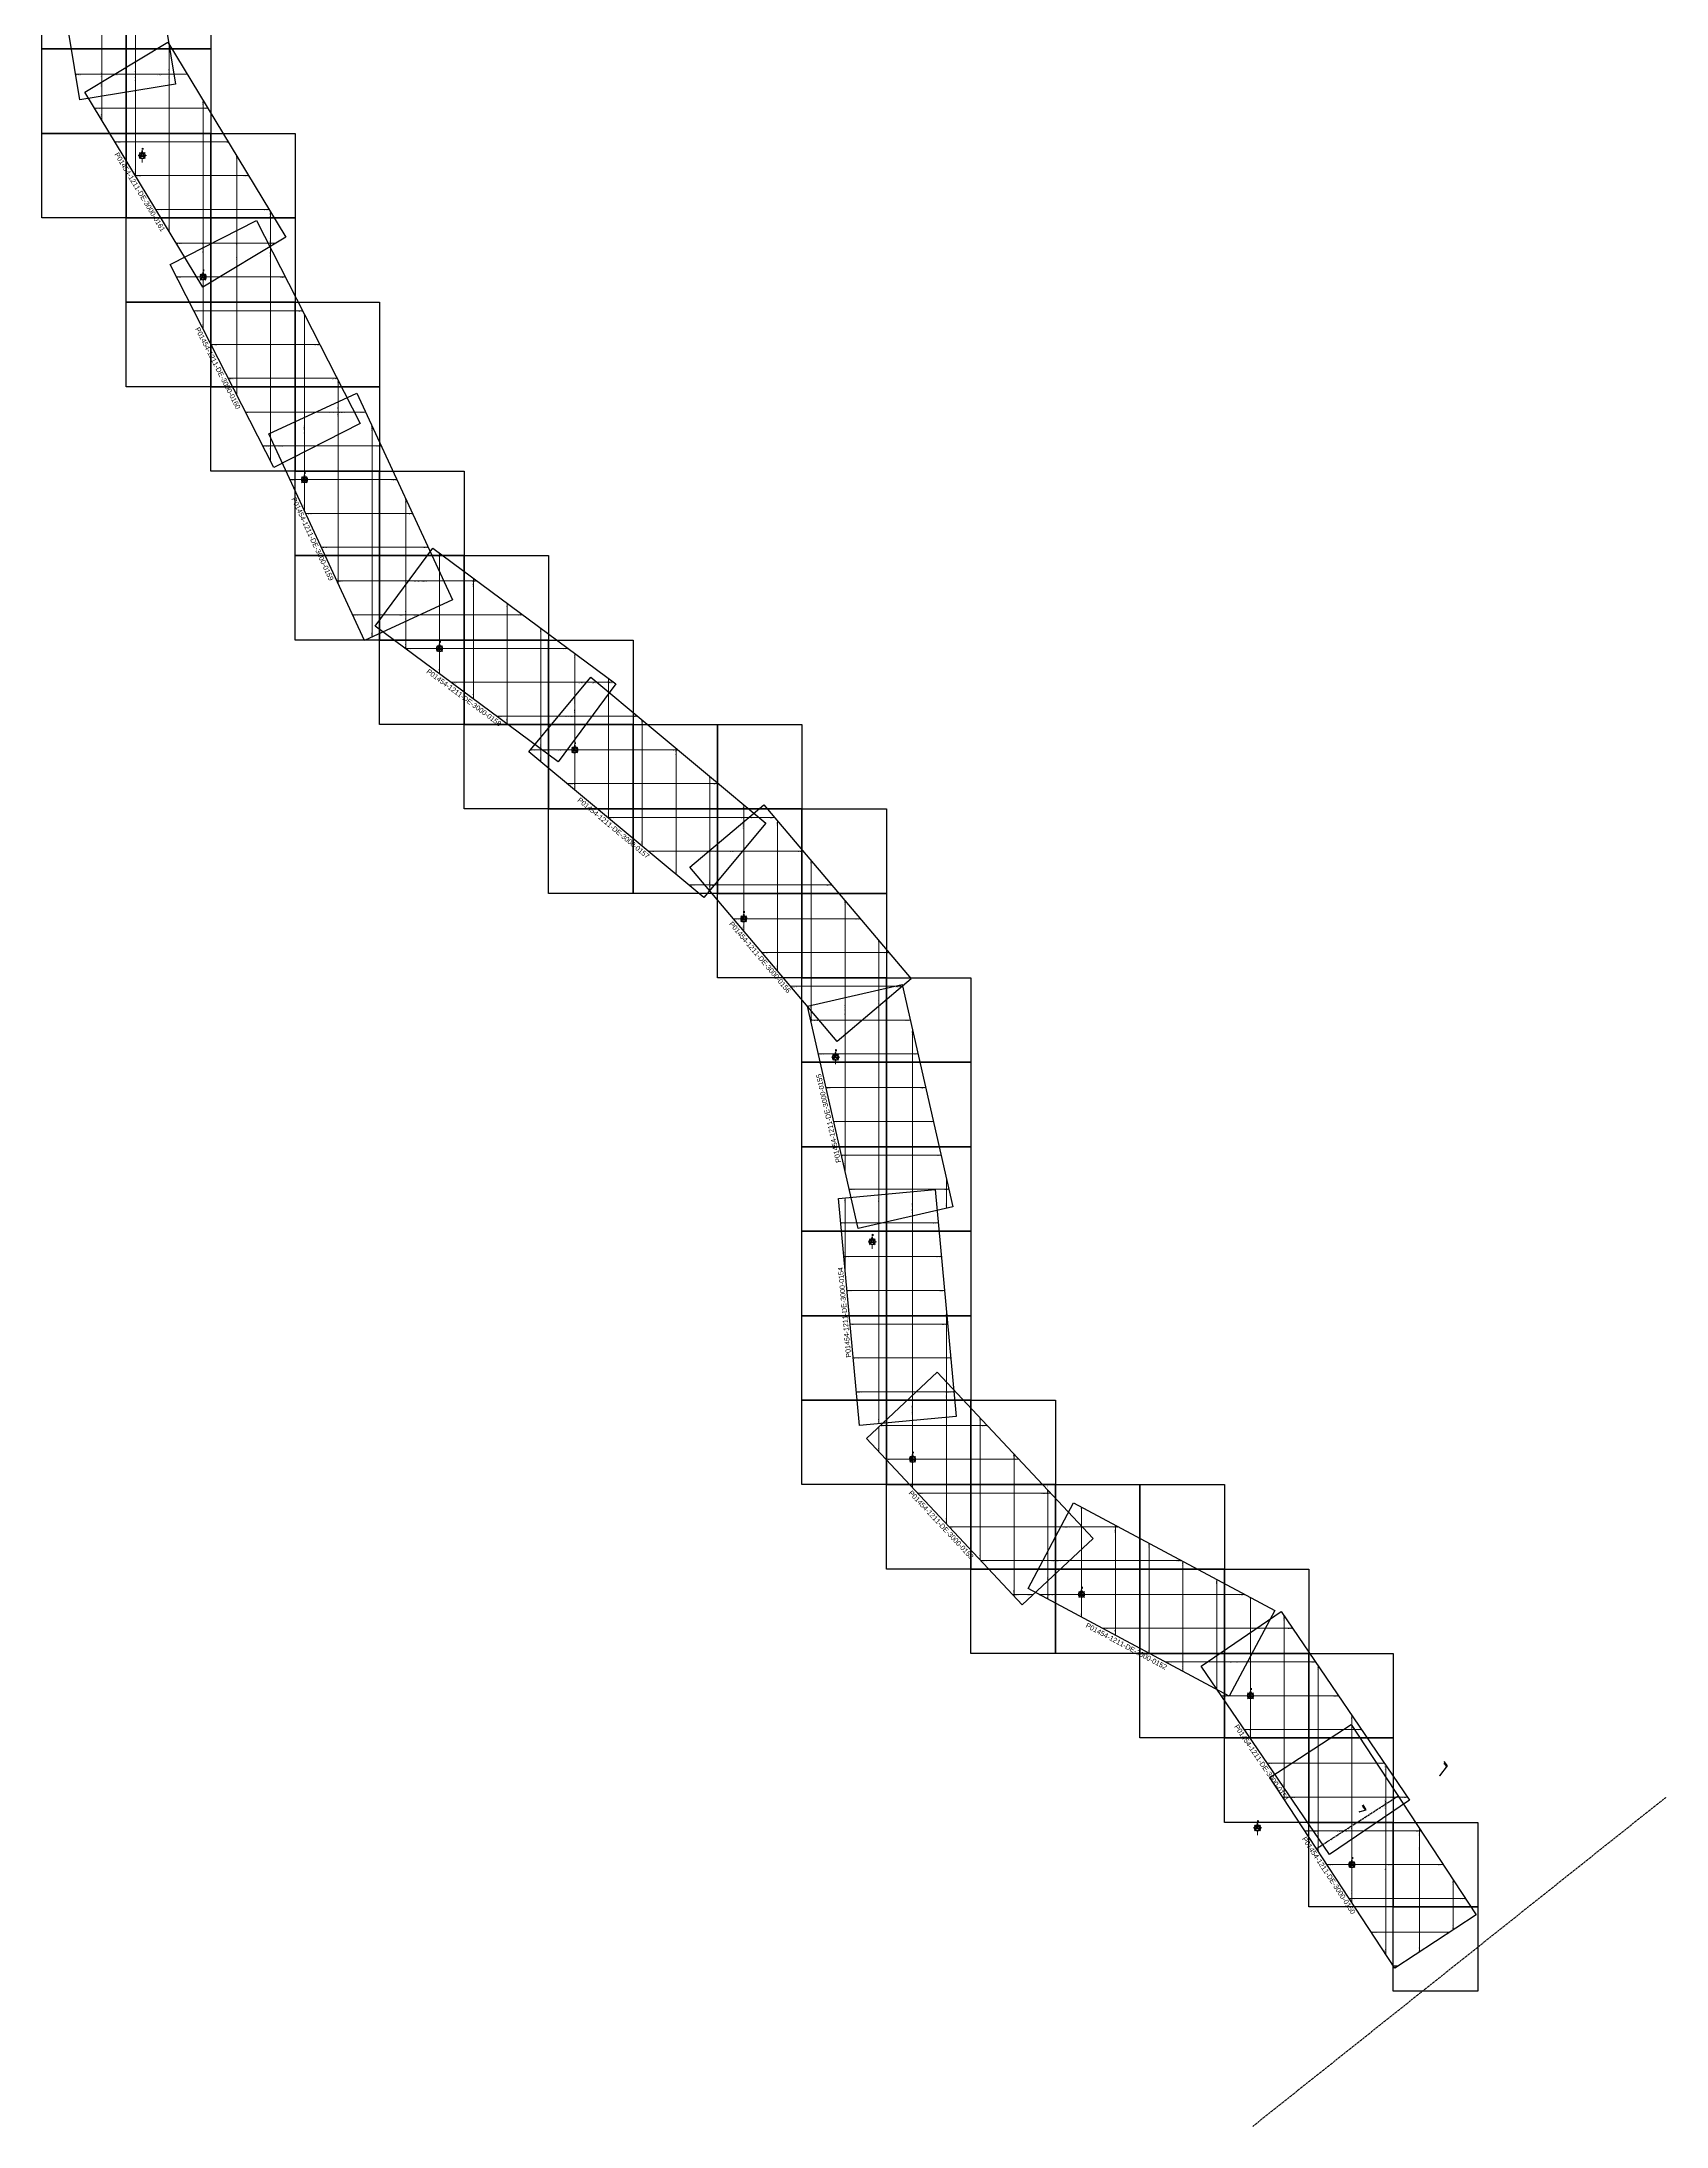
# Model space of a CAD drawing. Extents: x 296299 to 341239, y 7366855 to 7451724.
# Drawn here: x 300045 to 309661, y 7432450 to 7444793 of the extents above; entities that cross this region are included whole.
import ezdxf
from ezdxf.enums import TextEntityAlignment as Align

# ---------------------------------------------------------------- set-up
doc = ezdxf.new("R2010")
doc.units = 0
doc.header["$LTSCALE"] = 10
doc.linetypes.add('CENTER', pattern=[2, 1.25, -0.25, 0.25, -0.25])
doc.linetypes.add('DASHED', pattern=[0.75, 0.5, -0.25])
for name, color, linetype, lineweight in [('__APAGAR', 20, 'DASHED', 30), ('A-NORTE', 2, 'Continuous', 9), ('F-VT-MALHA', 8, 'Continuous', 0)]:
    doc.layers.add(name, color=color, linetype=linetype, lineweight=lineweight)
for name, color, linetype in [('A-ARTICULAÇÃO', 255, 'Continuous'), ('A-IMAGENS', 255, 'Continuous'), ('F-SC-MALHA-TXT', 8, 'Continuous'), ('U-HZ-TEXTO-OAE', 2, 'Continuous')]:
    doc.layers.add(name, color=color, linetype=linetype)
doc.layers.add('A-VIEWPORTS', color=2, linetype='Continuous', plot=False)
doc.styles.add('Arial', font='arial.ttf')
doc.styles.add('DIM', font='arial.ttf', dxfattribs={"width": 0.8})
doc.styles.add('R200', font='simplex.shx', dxfattribs={"height": 5})
doc.styles.add('ROMANS', font='romans.shx', dxfattribs={"height": 4})
doc.dimstyles.new('U-1_2000', dxfattribs={"dimscale": 2, "dimtxt": 1.5, "dimasz": 0.75, "dimexe": 0.75, "dimexo": 0.75, "dimgap": 0.25, "dimtad": 1, "dimzin": 4, "dimtxsty": 'DIM', "dimblk": 'ARCHTICK', "dimcen": 0.7, "dimdle": 0.75, "dimclrd": 256, "dimclre": 256, "dimclrt": 256, "dimaunit": 1, "dimadec": 3, "dimazin": 2, "dimtfac": 1, "dimtofl": 0, "dimtmove": 0, "dimatfit": 3, "dimldrblk": 'CLOSEDBLANK', "dimfxl": 0, "dimtolj": 1, "dimtzin": 0, "dimlwd": -1, "dimlwe": -1, "dimarcsym": 0})
picture_1 = doc.add_image_def('image1.jpg', size_in_pixel=(5000, 5000))
picture_2 = doc.add_image_def('image2.jpg', size_in_pixel=(5000, 5000))
picture_3 = doc.add_image_def('image3.jpg', size_in_pixel=(5000, 5000))
picture_4 = doc.add_image_def('image4.jpg', size_in_pixel=(5000, 5000))
picture_5 = doc.add_image_def('image5.jpg', size_in_pixel=(5000, 5000))
picture_6 = doc.add_image_def('image6.jpg', size_in_pixel=(5000, 5000))
picture_7 = doc.add_image_def('image7.jpg', size_in_pixel=(5000, 5000))
picture_8 = doc.add_image_def('image27.jpg', size_in_pixel=(5000, 5000))
picture_9 = doc.add_image_def('image28.jpg', size_in_pixel=(5000, 5000))
picture_10 = doc.add_image_def('image29.jpg', size_in_pixel=(5000, 5000))
picture_11 = doc.add_image_def('image30.jpg', size_in_pixel=(5000, 5000))
picture_12 = doc.add_image_def('image31.jpg', size_in_pixel=(5000, 5000))
picture_13 = doc.add_image_def('image32.jpg', size_in_pixel=(5000, 5000))
picture_14 = doc.add_image_def('image33.jpg', size_in_pixel=(5000, 5000))
picture_15 = doc.add_image_def('image34.jpg', size_in_pixel=(5000, 5000))
picture_16 = doc.add_image_def('image35.jpg', size_in_pixel=(5000, 5000))
picture_17 = doc.add_image_def('image36.jpg', size_in_pixel=(5000, 5000))
picture_18 = doc.add_image_def('image37.jpg', size_in_pixel=(5000, 5000))
picture_19 = doc.add_image_def('image38.jpg', size_in_pixel=(5000, 5000))
picture_20 = doc.add_image_def('image39.jpg', size_in_pixel=(5000, 5000))
picture_21 = doc.add_image_def('image40.jpg', size_in_pixel=(5000, 5000))
picture_22 = doc.add_image_def('image41.jpg', size_in_pixel=(5000, 5000))
picture_23 = doc.add_image_def('image42.jpg', size_in_pixel=(5000, 5000))
picture_24 = doc.add_image_def('image43.jpg', size_in_pixel=(5000, 5000))
picture_25 = doc.add_image_def('image44.jpg', size_in_pixel=(5000, 5000))
picture_26 = doc.add_image_def('image45.jpg', size_in_pixel=(5000, 5000))
picture_27 = doc.add_image_def('image46.jpg', size_in_pixel=(5000, 5000))
picture_28 = doc.add_image_def('image47.jpg', size_in_pixel=(5000, 5000))
picture_29 = doc.add_image_def('image48.jpg', size_in_pixel=(5000, 5000))
picture_30 = doc.add_image_def('image49.jpg', size_in_pixel=(5000, 5000))
picture_31 = doc.add_image_def('image50.jpg', size_in_pixel=(5000, 5000))
picture_32 = doc.add_image_def('image51.jpg', size_in_pixel=(5000, 5000))
picture_33 = doc.add_image_def('image52.jpg', size_in_pixel=(5000, 5000))
picture_34 = doc.add_image_def('image53.jpg', size_in_pixel=(5000, 5000))
picture_35 = doc.add_image_def('image54.jpg', size_in_pixel=(5000, 5000))
picture_36 = doc.add_image_def('image55.jpg', size_in_pixel=(5000, 5000))
picture_37 = doc.add_image_def('image56.jpg', size_in_pixel=(5000, 5000))
picture_38 = doc.add_image_def('image57.jpg', size_in_pixel=(5000, 5000))
picture_39 = doc.add_image_def('image58.jpg', size_in_pixel=(5000, 5000))
picture_40 = doc.add_image_def('image59.jpg', size_in_pixel=(5000, 5000))
picture_41 = doc.add_image_def('image60.jpg', size_in_pixel=(5000, 5000))
picture_42 = doc.add_image_def('image61.jpg', size_in_pixel=(5000, 5000))
picture_43 = doc.add_image_def('image62.jpg', size_in_pixel=(5000, 5000))
picture_44 = doc.add_image_def('image63.jpg', size_in_pixel=(5000, 5000))
picture_45 = doc.add_image_def('image64.jpg', size_in_pixel=(5000, 5000))
picture_46 = doc.add_image_def('image65.jpg', size_in_pixel=(5000, 5000))
picture_47 = doc.add_image_def('image66.jpg', size_in_pixel=(5000, 5000))
picture_48 = doc.add_image_def('image69.jpg', size_in_pixel=(5000, 5000))
picture_49 = doc.add_image_def('image76.jpg', size_in_pixel=(5000, 5000))
picture_50 = doc.add_image_def('image77.jpg', size_in_pixel=(5000, 5000))
picture_51 = doc.add_image_def('image78.jpg', size_in_pixel=(5000, 5000))
picture_52 = doc.add_image_def('image79.jpg', size_in_pixel=(5000, 5000))
picture_53 = doc.add_image_def('image80.jpg', size_in_pixel=(5000, 5000))
picture_54 = doc.add_image_def('image81.jpg', size_in_pixel=(5000, 5000))
picture_55 = doc.add_image_def('image82.jpg', size_in_pixel=(5000, 5000))
picture_56 = doc.add_image_def('image83.jpg', size_in_pixel=(5000, 5000))
picture_57 = doc.add_image_def('image84.jpg', size_in_pixel=(5000, 5000))
picture_58 = doc.add_image_def('image85.jpg', size_in_pixel=(5000, 5000))
picture_59 = doc.add_image_def('image86.jpg', size_in_pixel=(5000, 5000))
picture_60 = doc.add_image_def('image87.jpg', size_in_pixel=(5000, 5000))
picture_61 = doc.add_image_def('image88.jpg', size_in_pixel=(5000, 5000))

# ---------------------------------------------------------------- blocks, each defined once
blk = doc.blocks.new('*X73')
at = {"color": 0}
for p, q in [((142.8, -426.3), (147.6, -421.4)), ((143, -425.6), (147.6, -420.9)), ((143.2, -424.8), (147.6, -420.4)), ((143.4, -424.1), (147.6, -419.8)), ((143.6, -423.4), (147.6, -419.3)), ((143.8, -422.6), (147.6, -418.8)), ((144, -421.9), (147.6, -418.2)), ((144.2, -421.2), (147.6, -417.7)), ((144.4, -420.4), (147.6, -417.2)), ((144.6, -419.7), (147.6, -416.7)), ((144.8, -419), (147.6, -416.1)), ((145, -418.3), (147.6, -415.6)), ((145.2, -417.5), (147.6, -415.1)), ((145.4, -416.8), (147.6, -414.5)), ((145.6, -416.1), (147.6, -414)), ((145.8, -415.3), (147.6, -413.5)), ((146, -414.6), (147.6, -412.9)), ((146.2, -413.9), (147.6, -412.4)), ((146.4, -413.1), (147.6, -411.9)), ((146.6, -412.4), (147.6, -411.3)), ((146.8, -411.7), (147.6, -410.8)), ((147, -411), (147.6, -410.3)), ((147.2, -410.2), (147.6, -409.8)), ((147.4, -409.5), (147.6, -409.2)), ((147.6, -408.8), (147.6, -408.7))]:
    blk.add_line(p, q, dxfattribs=at)
blk = doc.blocks.new('NORTE')
at = {"layer": 'A-NORTE'}
for p, q in [((-9, 42), (-25, 42)), ((-7, 48), (-17, 59)), ((-7, 35), (-17, 24)), ((0, 73), (0, 35)), ((0, 29), (0, 0)), ((7, 48), (17, 59)), ((7, 35), (17, 24)), ((9, 42), (25, 42))]:
    blk.add_line(p, q, dxfattribs=at)
for points in [[(-19, 42, 1), (19, 42, 0.359415), (4, 60, 1)], [(-4, 60, 0.359415), (-19, 42, 1)]]:
    blk.add_lwpolyline(points, format="xyb", dxfattribs=at)
blk.add_lwpolyline([(-12, 30), (0, 73), (12, 30), (0, 42), (-12, 30)], dxfattribs=at)
for start, end in [(105.027, 180), (180, 0), (0, 74.973)]:
    blk.add_arc((0, 42), 16.3, start, end, dxfattribs=at)
at = {"layer": 'A-NORTE', "xscale": 2.329019315242768, "yscale": 2.329019315242768, "zscale": 2.329019315242768}
blk.add_blockref('*X73', (-344, 1024), dxfattribs=at)
at = {"layer": 'A-NORTE', "style": 'R200'}
blk.add_attdef('N', (-2, 77), '', height=9.44, dxfattribs=at)
blk = doc.blocks.new('_ArchTick')
at = {"color": 0, "linetype": 'ByBlock', "const_width": 0.15}
blk.add_lwpolyline([(-0.5, -0.5), (0.5, 0.5)], dxfattribs=at)

msp = doc.modelspace()

# ---------------------------------------------------------------- linework, layer by layer
at = {"layer": '__APAGAR'}
msp.add_lwpolyline([(307213, 7432450), (309661, 7434400)], dxfattribs=at)
at = {"layer": 'A-ARTICULAÇÃO', "color": 212, "linetype": 'CENTER', "lineweight": -3, "true_color": 0xdb00db}
msp.add_line((307591, 7434095), (308073, 7434406), dxfattribs=at)
at = {"layer": 'A-VIEWPORTS', "color": 2, "linetype": 'Continuous', "lineweight": -3}
for points in [[(300270, 7444448), (300051, 7445779), (300617, 7445873), (300837, 7444541)], [(300998, 7443339), (300301, 7444495), (300792, 7444791), (301489, 7443636)], [(301419, 7442272), (300805, 7443473), (301316, 7443735), (301930, 7442533)], [(301955, 7441247), (301389, 7442472), (301910, 7442713), (302476, 7441488)], [(303102, 7440530), (302018, 7441333), (302360, 7441794), (303444, 7440991)], [(303965, 7439726), (302928, 7440589), (303295, 7441030), (304332, 7440167)], [(304753, 7438874), (303881, 7439905), (304319, 7440275), (305191, 7439245)], [(304878, 7437767), (304578, 7439083), (305138, 7439210), (305438, 7437895)], [(304885, 7436600), (304761, 7437944), (305333, 7437997), (305457, 7436653)], [(305849, 7435538), (304927, 7436523), (305346, 7436915), (306268, 7435930)], [(307073, 7434998), (305883, 7435635), (306153, 7436141), (307343, 7435504)], [(307667, 7434059), (306908, 7435175), (307382, 7435498), (308141, 7434382)], [(308055, 7433387), (307315, 7434515), (307795, 7434830), (308535, 7433702)]]:
    msp.add_lwpolyline(points, close=True, dxfattribs=at)
at = {"layer": 'F-VT-MALHA'}
for p, q in [((300600, 7445870), (300600, 7444502)), ((300400, 7445837), (300400, 7444469)), ((300800, 7443667), (300800, 7444778)), ((300800, 7444763), (300800, 7444535)), ((300600, 7443999), (300600, 7444675)), ((300245, 7444600), (300827, 7444600)), ((300400, 7444330), (300400, 7444555)), ((300475, 7444600), (300908, 7444600)), ((300358, 7444400), (301028, 7444400)), ((301000, 7444447), (301000, 7443341)), ((300478, 7444200), (301149, 7444200)), ((301200, 7444115), (301200, 7443461)), ((300599, 7444000), (301270, 7444000)), ((300720, 7443800), (301390, 7443800)), ((301400, 7443784), (301400, 7443582)), ((301200, 7442700), (301200, 7443676)), ((300840, 7443600), (301430, 7443600)), ((301000, 7443091), (301000, 7443573)), ((301052, 7443600), (301384, 7443600)), ((301400, 7442309), (301400, 7443570)), ((300842, 7443400), (301487, 7443400)), ((300961, 7443400), (301098, 7443400)), ((300944, 7443200), (301589, 7443200)), ((301600, 7443178), (301600, 7442365)), ((301047, 7443000), (301691, 7443000)), ((301149, 7442800), (301794, 7442800)), ((301800, 7442787), (301800, 7442467)), ((301800, 7441583), (301800, 7442662)), ((301251, 7442600), (301896, 7442600)), ((301600, 7442016), (301600, 7442570)), ((301665, 7442600), (301962, 7442600)), ((302000, 7442519), (302000, 7441268)), ((301353, 7442400), (301669, 7442400)), ((301400, 7442449), (301400, 7442478)), ((301423, 7442400), (302055, 7442400)), ((301515, 7442200), (302147, 7442200)), ((302200, 7442086), (302200, 7441361)), ((301607, 7442000), (302240, 7442000)), ((301700, 7441800), (302332, 7441800)), ((302400, 7441050), (302400, 7441764)), ((302400, 7441652), (302400, 7441453)), ((301792, 7441600), (302424, 7441600)), ((302200, 7441198), (302200, 7441579)), ((302216, 7441600), (302622, 7441600)), ((302600, 7440902), (302600, 7441616)), ((301884, 7441400), (302285, 7441400)), ((302068, 7441400), (302892, 7441400)), ((302800, 7440754), (302800, 7441468)), ((303000, 7440606), (303000, 7441320)), ((302197, 7441200), (303162, 7441200)), ((303200, 7441172), (303200, 7440661)), ((302468, 7441000), (303432, 7441000)), ((303200, 7440363), (303200, 7440916)), ((303270, 7441000), (303332, 7441000)), ((303400, 7441024), (303400, 7440931)), ((303400, 7440196), (303400, 7440943)), ((302738, 7440800), (303303, 7440800)), ((303103, 7440800), (303572, 7440800)), ((303000, 7440529), (303000, 7440676)), ((303600, 7440029), (303600, 7440776)), ((302937, 7440600), (303812, 7440600)), ((303008, 7440600), (303155, 7440600)), ((303800, 7439863), (303800, 7440610)), ((304000, 7440443), (304000, 7439768)), ((303155, 7440400), (304052, 7440400)), ((303395, 7440200), (304292, 7440200)), ((304200, 7440277), (304200, 7440008)), ((304200, 7439527), (304200, 7440175)), ((304230, 7440200), (304383, 7440200)), ((304400, 7439291), (304400, 7440180)), ((303635, 7440000), (304193, 7440000)), ((303994, 7440000), (304552, 7440000)), ((304000, 7439764), (304000, 7440005)), ((304600, 7439055), (304600, 7439943)), ((303875, 7439800), (304027, 7439800)), ((303969, 7439800), (304721, 7439800)), ((304800, 7439707), (304800, 7438915)), ((304139, 7439600), (304890, 7439600)), ((305000, 7439471), (305000, 7439084)), ((304308, 7439400), (305060, 7439400)), ((304477, 7439200), (305137, 7439200)), ((305000, 7439179), (305000, 7437795)), ((305093, 7439200), (305140, 7439200)), ((304600, 7438988), (304600, 7439088)), ((304800, 7438110), (304800, 7439133)), ((304597, 7439000), (305186, 7439000)), ((304646, 7439000), (304901, 7439000)), ((305200, 7438938), (305200, 7437840)), ((304643, 7438800), (305232, 7438800)), ((304688, 7438600), (305277, 7438600)), ((304734, 7438400), (305323, 7438400)), ((304780, 7438200), (305368, 7438200)), ((304800, 7437522), (304800, 7437948)), ((304825, 7438000), (305414, 7438000)), ((305000, 7437966), (305000, 7436611)), ((305200, 7437984), (305200, 7436629)), ((305400, 7438061), (305400, 7437886)), ((304774, 7437800), (305351, 7437800)), ((304871, 7437800), (305023, 7437800)), ((304793, 7437600), (305369, 7437600)), ((304811, 7437400), (305388, 7437400)), ((305400, 7437267), (305400, 7436648)), ((304830, 7437200), (305406, 7437200)), ((304848, 7437000), (305425, 7437000)), ((305400, 7436018), (305400, 7436857)), ((304867, 7436800), (305443, 7436800)), ((305200, 7436231), (305200, 7436779)), ((305223, 7436800), (305453, 7436800)), ((305000, 7436444), (305000, 7436591)), ((305009, 7436600), (305641, 7436600)), ((305600, 7435804), (305600, 7436644)), ((305042, 7436400), (305828, 7436400)), ((305800, 7435591), (305800, 7436430)), ((306000, 7436217), (306000, 7435679)), ((305229, 7436200), (306016, 7436200)), ((306200, 7435465), (306200, 7436116)), ((305416, 7436000), (306203, 7436000)), ((306078, 7436000), (306416, 7436000)), ((306200, 7436003), (306200, 7435866)), ((306400, 7435358), (306400, 7436009)), ((306000, 7435572), (306000, 7435854)), ((306600, 7435251), (306600, 7435902)), ((305604, 7435800), (306129, 7435800)), ((305971, 7435800), (306790, 7435800)), ((306800, 7435144), (306800, 7435795)), ((305791, 7435600), (305916, 7435600)), ((305947, 7435600), (307164, 7435600)), ((307000, 7435037), (307000, 7435688)), ((307200, 7435581), (307200, 7435236)), ((306321, 7435400), (307288, 7435400)), ((307200, 7434745), (307200, 7435374)), ((307239, 7435400), (307449, 7435400)), ((307400, 7434451), (307400, 7435472)), ((307000, 7435039), (307000, 7435238)), ((306695, 7435200), (307181, 7435200)), ((306945, 7435200), (307585, 7435200)), ((307600, 7434157), (307600, 7435178)), ((307027, 7435000), (307721, 7435000)), ((307069, 7435000), (307074, 7435000)), ((307800, 7434884), (307800, 7434150)), ((307163, 7434800), (307857, 7434800)), ((307749, 7434800), (307814, 7434800)), ((307800, 7433776), (307800, 7434822)), ((307600, 7434081), (307600, 7434702)), ((307299, 7434600), (307993, 7434600)), ((307400, 7434385), (307400, 7434571)), ((307445, 7434600), (307946, 7434600)), ((308000, 7434590), (308000, 7434286)), ((308000, 7433471), (308000, 7434517)), ((307390, 7434400), (308077, 7434400)), ((307435, 7434400), (308129, 7434400)), ((307522, 7434200), (308208, 7434200)), ((307571, 7434200), (307874, 7434200)), ((308200, 7434213), (308200, 7433482)), ((307653, 7434000), (308339, 7434000)), ((308400, 7433908), (308400, 7433613)), ((307784, 7433800), (308471, 7433800)), ((307915, 7433600), (308381, 7433600)), ((308047, 7433400), (308076, 7433400))]:
    msp.add_line(p, q, dxfattribs=at)

# ---------------------------------------------------------------- block references
at = {"layer": 'A-NORTE'}
for p in [(300640, 7444077), (301000, 7443358), (301600, 7442158), (302400, 7441158), (303200, 7440558), (304200, 7439558), (304744, 7438739, 710), (304961, 7437646), (305200, 7436358), (306200, 7435558), (307200, 7434958), (307241, 7434175), (307800, 7433958)]:
    msp.add_blockref('NORTE', p, dxfattribs=at).add_auto_attribs({'N': 'N'})

# ---------------------------------------------------------------- texts
at = {"layer": 'A-ARTICULAÇÃO', "color": 2, "style": 'ROMANS'}
for s, p in [('VIADUTO', (308360, 7434584)), ('PASSARELA', (307881, 7434326))]:
    msp.add_text(s, height=4, rotation=125.1782, dxfattribs=at).set_placement(p)
at = {"layer": 'A-ARTICULAÇÃO', "insert": (308270, 7434720), "char_height": 1.5, "attachment_point": 7, "rotation": 124.1557, "style": 'DIM'}
msp.add_mtext('\\A1;', dxfattribs=at)
at = {"layer": 'A-ARTICULAÇÃO', "char_height": 1.5, "width": 250.69, "attachment_point": 1, "rotation": 124.1557, "style": 'DIM'}
for insert in [(308432, 7434599), (307885, 7434386)]:
    msp.add_mtext('\\A1;', dxfattribs=dict(at, insert=insert))
at = {"layer": 'A-VIEWPORTS', "color": 2, "linetype": 'Continuous', "lineweight": -3, "char_height": 30, "style": 'Arial'}
for s, insert, attachment_point, rotation in [('P01454-1211-DE-3000-0161', (300639, 7443911), 2, 301.102), ('P01454-1211-DE-3000-0160', (301101, 7442867), 2, 297.08), ('P01454-1211-DE-3000-0159', (301662, 7441855), 2, 294.7886), ('P01454-1211-DE-3000-0158', (302553, 7440922), 2, 323.4764), ('P01454-1211-DE-3000-0157', (303439, 7440149), 2, 320.2015), ('P01454-1211-DE-3000-0156', (304308, 7439382), 2, 310.2355), ('P01454-1211-DE-3000-0155', (304717, 7438422), 8, 102.8374), ('P01454-1211-DE-3000-0154', (304812, 7437271), 8, 95.2636), ('P01454-1211-DE-3000-0153', (305380, 7436022), 2, 313.1352), ('P01454-1211-DE-3000-0152', (306472, 7435306), 2, 331.8559), ('P01454-1211-DE-3000-0151', (307278, 7434611), 2, 304.2272), ('P01454-1211-DE-3000-0150', (307676, 7433944), 2, 303.2759)]:
    msp.add_mtext(s, dxfattribs=dict(at, insert=insert, attachment_point=attachment_point, rotation=rotation))
at = {"layer": 'F-SC-MALHA-TXT', "style": 'Arial'}
for s, rotation, p in [('E=300400', 90, (300400, 7444587)), ('E=300600', 90, (300600, 7444559)), ('N=7444600', 180, (300758, 7444600)), ('E=300800', 90, (300800, 7444563)), ('N=7444600', 180, (300906, 7444604)), ('E=300400', 90, (300400, 7444339)), ('N=7444400', 180, (301027, 7444400)), ('N=7444200', 180, (301148, 7444200)), ('E=300600', 90, (300600, 7444009)), ('N=7444000', 180, (301269, 7444000)), ('N=7443800', 180, (301389, 7443800)), ('E=300800', 90, (300800, 7443678)), ('E=301400', 90, (301400, 7443601)), ('E=301200', 90, (301200, 7443492)), ('N=7443600', 180, (301420, 7443600)), ('N=7443400', 180, (301486, 7443400)), ('E=301000', 90, (301000, 7443104)), ('N=7443200', 180, (301588, 7443200)), ('N=7443000', 180, (301690, 7443000)), ('N=7442800', 180, (301793, 7442800)), ('E=301200', 90, (301200, 7442716)), ('E=301800', 90, (301800, 7442571)), ('N=7442600', 180, (301962, 7442600)), ('N=7442400', 180, (301474, 7442400)), ('E=301600', 90, (301600, 7442457)), ('N=7442400', 180, (302054, 7442400)), ('E=301400', 90, (301400, 7442310)), ('N=7442200', 180, (302146, 7442200)), ('E=301600', 90, (301600, 7442030)), ('N=7442000', 180, (302239, 7442000)), ('N=7441800', 180, (302331, 7441800)), ('E=301800', 90, (301800, 7441603)), ('N=7441600', 180, (302323, 7441600)), ('N=7441600', 180, (302621, 7441600)), ('N=7441400', 180, (302273, 7441400)), ('N=7441400', 180, (302891, 7441400)), ('E=302000', 90, (302000, 7441269)), ('E=302200', 90, (302200, 7441354)), ('E=302200', 90, (302200, 7441204)), ('N=7441200', 180, (303161, 7441200)), ('E=302400', 90, (302400, 7441056)), ('E=302600', 90, (302600, 7440908)), ('N=7441000', 180, (303331, 7441000)), ('N=7441000', 180, (303431, 7441000)), ('E=302800', 90, (302799, 7440760)), ('N=7440800', 180, (303200, 7440800)), ('N=7440800', 180, (303571, 7440800)), ('E=303000', 90, (303000, 7440612)), ('E=303000', 90, (303000, 7440530)), ('N=7440600', 180, (303122, 7440600)), ('N=7440600', 180, (303811, 7440600)), ('E=303200', 90, (303200, 7440370)), ('N=7440400', 180, (304051, 7440400)), ('E=303400', 90, (303400, 7440202)), ('N=7440200', 180, (304382, 7440200)), ('E=303600', 90, (303600, 7440036)), ('N=7440000', 180, (304141, 7440000)), ('N=7440000', 180, (304551, 7440000)), ('E=303800', 90, (303800, 7439869)), ('E=304000', 90, (304000, 7439771)), ('N=7439800', 180, (304031, 7439800)), ('N=7439800', 180, (304720, 7439800)), ('E=304200', 90, (304200, 7439533)), ('N=7439600', 180, (304890, 7439600)), ('E=304400', 90, (304400, 7439300)), ('N=7439400', 180, (305059, 7439400)), ('N=7439200', 180, (305128, 7439200)), ('E=304600', 90, (304600, 7439062)), ('E=304800', 90, (304800, 7439032)), ('E=305000', 90, (305000, 7439075)), ('E=304600', 90, (304606, 7438990)), ('N=7439000', 180, (305185, 7439000)), ('N=7438800', 180, (305231, 7438800)), ('N=7438600', 180, (305276, 7438600)), ('N=7438400', 180, (305322, 7438400)), ('N=7438200', 180, (305367, 7438200)), ('E=304800', 90, (304800, 7438140)), ('N=7438000', 180, (305413, 7438000)), ('E=305000', 90, (305000, 7437906)), ('E=305200', 90, (305200, 7437897)), ('E=305400', 90, (305400, 7437887)), ('N=7437800', 180, (305350, 7437800)), ('E=304800', 90, (304800, 7437601)), ('N=7437600', 180, (305368, 7437600)), ('N=7437400', 180, (305387, 7437400)), ('N=7437200', 180, (305405, 7437200)), ('N=7437000', 180, (305424, 7437000)), ('E=305400', 90, (305400, 7436752)), ('N=7436800', 180, (305430, 7436800)), ('E=305000', 90, (305000, 7436612)), ('E=305200', 90, (305200, 7436663)), ('N=7436600', 180, (305640, 7436600)), ('E=305000', 90, (305000, 7436451)), ('N=7436400', 180, (305827, 7436400)), ('E=305200', 90, (305200, 7436240)), ('E=306000', 90, (306000, 7436190)), ('N=7436200', 180, (305993, 7436200)), ('E=305400', 90, (305400, 7436024)), ('N=7436000', 180, (306416, 7436000)), ('E=305600', 90, (305600, 7435810)), ('N=7435800', 180, (306045, 7435800)), ('N=7435800', 180, (306789, 7435800)), ('E=305800', 90, (305800, 7435601)), ('N=7435600', 180, (305909, 7435600)), ('E=306000', 90, (306000, 7435680)), ('E=306000', 90, (306000, 7435574)), ('N=7435600', 180, (306031, 7435600)), ('N=7435600', 180, (307163, 7435600)), ('E=306200', 90, (306200, 7435468)), ('E=306400', 90, (306399, 7435361)), ('N=7435400', 180, (307265, 7435400)), ('N=7435400', 180, (307448, 7435400)), ('E=306600', 90, (306600, 7435255)), ('E=307200', 90, (307200, 7435313)), ('E=306800', 90, (306800, 7435149)), ('N=7435200', 180, (307141, 7435200)), ('N=7435200', 180, (307584, 7435200)), ('E=307000', 90, (307000, 7435040)), ('N=7435000', 180, (307720, 7435000)), ('E=307200', 90, (307200, 7434755)), ('N=7434800', 180, (307856, 7434800)), ('N=7434600', 180, (307992, 7434600)), ('E=307400', 90, (307400, 7434460)), ('E=307400', 90, (307400, 7434386)), ('E=308000', 90, (308000, 7434361, 707)), ('N=7434400', 180, (308055, 7434400)), ('N=7434400', 180, (308128, 7434400)), ('E=307800', 90, (307800, 7434231)), ('E=307600', 90, (307600, 7434166)), ('N=7434200', 180, (307782, 7434200)), ('E=307800', 90, (307800, 7434201)), ('N=7434200', 180, (308208, 7434199)), ('E=307600', 90, (307607, 7434076)), ('N=7434000', 180, (308339, 7434000)), ('E=308000', 90, (307999, 7433954)), ('E=307800', 90, (307799, 7433827)), ('E=307800', 90, (307800, 7433777)), ('N=7433800', 180, (308470, 7433800)), ('E=308400', 90, (308400, 7433614)), ('E=308200', 90, (308200, 7433482)), ('N=7433600', 180, (308380, 7433600)), ('E=308000', 90, (308000, 7433472)), ('N=7433400', 180, (308075, 7433400))]:
    msp.add_text(s, height=4, rotation=rotation, dxfattribs=at).set_placement(p, align=Align.BOTTOM_LEFT)
for s, rotation, p in [('E=300600', 90, (300600, 7444619)), ('E=300800', 90, (300800, 7444629)), ('N=7444600', 180, (300246, 7444600)), ('E=300400', 90, (300400, 7444550)), ('N=7444600', 180, (300476, 7444600)), ('N=7444400', 180, (300361, 7444400)), ('E=301000', 90, (301000, 7444446)), ('N=7444200', 180, (300483, 7444200)), ('E=301200', 90, (301200, 7444114)), ('N=7444000', 180, (300604, 7444000)), ('N=7443800', 180, (300724, 7443800)), ('E=301400', 90, (301400, 7443783)), ('N=7443600', 180, (300845, 7443600)), ('E=301000', 90, (301000, 7443600)), ('E=301000', 90, (301000, 7443568)), ('E=301200', 90, (301200, 7443609)), ('E=301400', 90, (301400, 7443548)), ('N=7443400', 180, (300847, 7443400)), ('N=7443200', 180, (300950, 7443200)), ('E=301600', 90, (301600, 7443178)), ('N=7443000', 180, (301052, 7443000)), ('N=7442800', 180, (301154, 7442800)), ('E=301800', 90, (301800, 7442787)), ('E=301800', 90, (301800, 7442634, 3)), ('N=7442600', 180, (301256, 7442599)), ('E=301600', 90, (301599, 7442522, -714)), ('N=7442600', 180, (301746, 7442600, -701)), ('N=7442600', 180, (301807, 7442599)), ('E=302000', 90, (302000, 7442518)), ('N=7442400', 180, (301359, 7442399)), ('E=301400', 90, (301400, 7442400)), ('N=7442200', 180, (301520, 7442200)), ('E=302200', 90, (302200, 7442085)), ('N=7442000', 180, (301612, 7442000)), ('N=7441800', 180, (301704, 7441800)), ('E=302400', 90, (302400, 7441763)), ('N=7441600', 180, (301802, 7441600)), ('N=7441600', 180, (302253, 7441599)), ('E=302600', 90, (302600, 7441590)), ('N=7441400', 180, (301889, 7441399)), ('N=7441400', 180, (302161, 7441400, -1)), ('E=302200', 90, (302200, 7441423)), ('E=302800', 90, (302800, 7441467)), ('E=303000', 90, (303000, 7441319)), ('N=7441200', 180, (302205, 7441200)), ('E=303200', 90, (303200, 7441171)), ('N=7441000', 180, (302475, 7441000)), ('N=7441000', 180, (303222, 7441000)), ('E=303400', 90, (303400, 7441023)), ('E=303400', 90, (303400, 7440942)), ('N=7440800', 180, (302745, 7440800)), ('N=7440800', 180, (303136, 7440799)), ('E=303200', 90, (303200, 7440897, 755)), ('E=303200', 90, (303200, 7440846)), ('E=303600', 90, (303600, 7440776)), ('N=7440600', 180, (302937, 7440600)), ('N=7440600', 180, (303015, 7440600)), ('E=303800', 90, (303800, 7440594)), ('E=304000', 90, (304000, 7440442)), ('N=7440400', 180, (303163, 7440400)), ('N=7440200', 180, (303403, 7440200)), ('N=7440200', 180, (304180, 7440200)), ('E=304200', 90, (304200, 7440276)), ('N=7440200', 180, (304231, 7440200)), ('E=304400', 90, (304400, 7440179)), ('E=304200', 90, (304200, 7440160)), ('N=7440000', 180, (303644, 7440000)), ('N=7440000', 180, (304018, 7440000)), ('E=304600', 90, (304600, 7439942)), ('N=7439800', 180, (303884, 7439800)), ('E=304000', 90, (303999, 7439832)), ('E=304800', 90, (304800, 7439706)), ('N=7439600', 180, (304143, 7439600)), ('E=305000', 90, (305000, 7439470)), ('N=7439400', 180, (304313, 7439400)), ('N=7439200', 180, (304482, 7439200)), ('E=304800', 90, (304800, 7439087)), ('E=305000', 90, (305000, 7439128)), ('N=7439000', 180, (304609, 7439000)), ('E=305200', 90, (305200, 7438938)), ('N=7438800', 180, (304644, 7438800)), ('N=7438600', 180, (304689, 7438600)), ('N=7438400', 180, (304735, 7438400)), ('N=7438200', 180, (304780, 7438200)), ('E=304800', 90, (304800, 7437947)), ('N=7438000', 180, (304826, 7438000)), ('E=305000', 90, (305000, 7437959)), ('E=305200', 90, (305200, 7437884)), ('N=7437800', 180, (304775, 7437800)), ('N=7437600', 180, (304794, 7437600)), ('N=7437400', 180, (304812, 7437400)), ('E=305400', 90, (305400, 7437266)), ('N=7437200', 180, (304831, 7437200)), ('N=7437000', 180, (304849, 7437000)), ('N=7436800', 180, (304867, 7436800)), ('E=305200', 90, (305200, 7436721)), ('E=305400', 90, (305400, 7436807)), ('N=7436600', 180, (305010, 7436600)), ('E=305600', 90, (305600, 7436643)), ('N=7436400', 180, (305048, 7436400)), ('E=305800', 90, (305800, 7436430)), ('E=306000', 90, (306000, 7436253)), ('N=7436200', 180, (305235, 7436200)), ('E=306200', 90, (306200, 7436115)), ('N=7436000', 180, (305423, 7436000)), ('N=7436000', 180, (306069, 7436000)), ('N=7436000', 180, (306102, 7436000)), ('E=306400', 90, (306400, 7435991)), ('E=306600', 90, (306600, 7435901)), ('N=7435800', 180, (305609, 7435800)), ('N=7435800', 180, (306048, 7435800)), ('E=306800', 90, (306800, 7435794)), ('N=7435600', 180, (305801, 7435600)), ('N=7435600', 180, (305948, 7435600)), ('E=307000', 90, (307000, 7435687)), ('E=307200', 90, (307200, 7435580)), ('N=7435400', 180, (306332, 7435400)), ('E=307200', 90, (307200, 7435377, -709)), ('N=7435400', 180, (307197, 7435400)), ('E=307400', 90, (307400, 7435471)), ('N=7435200', 180, (306703, 7435200)), ('N=7435200', 180, (307079, 7435200)), ('E=307600', 90, (307600, 7435177)), ('N=7435000', 180, (307033, 7435000)), ('E=307800', 90, (307800, 7434883)), ('N=7434800', 180, (307168, 7434800)), ('N=7434600', 180, (307302, 7434600)), ('E=308000', 90, (308000, 7434589)), ('N=7434400', 180, (307391, 7434400)), ('N=7434400', 180, (307441, 7434400)), ('E=308000', 90, (308000, 7434354)), ('N=7434200', 180, (307522, 7434200)), ('N=7434200', 180, (307575, 7434199)), ('N=7434200', 180, (307712, 7434199)), ('E=308200', 90, (308200, 7434192)), ('N=7434000', 180, (307657, 7434000)), ('N=7434000', 180, (308016, 7434000)), ('E=308200', 90, (308200, 7434110)), ('E=308400', 90, (308400, 7433907)), ('N=7433800', 180, (307785, 7433800)), ('N=7433600', 180, (307916, 7433600)), ('N=7433400', 180, (308047, 7433400))]:
    msp.add_text(s, height=4, rotation=rotation, dxfattribs=at).set_placement(p, align=Align.BOTTOM_RIGHT)

# ---------------------------------------------------------------- pictures from other files: only their frames are drawn
image = msp.add_image(picture_48, insert=(307545, 7434750), size_in_units=(500, 500), dxfattribs=dict(brightness=90))
image.dxf.flags = 6
at = {"layer": 'A-IMAGENS', "transparency": 33554687}
image = msp.add_image(picture_9, insert=(300045, 7444750), size_in_units=(500, 500), dxfattribs=dict(at, brightness=90))
image.dxf.flags = 6
image = msp.add_image(picture_11, insert=(300545, 7444750), size_in_units=(500, 500), dxfattribs=dict(at, brightness=90))
image.dxf.flags = 6
image = msp.add_image(picture_8, insert=(300045, 7444250), size_in_units=(500, 500), dxfattribs=dict(at, brightness=90))
image.dxf.flags = 6
image = msp.add_image(picture_10, insert=(300545, 7444250), size_in_units=(500, 500), dxfattribs=dict(at, brightness=90))
image.dxf.flags = 6
at = {"layer": 'A-IMAGENS'}
image = msp.add_image(picture_49, insert=(300045, 7443750), size_in_units=(500, 500), dxfattribs=dict(at, brightness=90))
image.dxf.flags = 6
at = {"layer": 'A-IMAGENS', "transparency": 33554687}
image = msp.add_image(picture_14, insert=(300545, 7443750), size_in_units=(500, 500), dxfattribs=dict(at, brightness=90))
image.dxf.flags = 6
image = msp.add_image(picture_13, insert=(301045, 7443750), size_in_units=(500, 500), dxfattribs=dict(at, brightness=90))
image.dxf.flags = 6
at = {"layer": 'A-IMAGENS'}
image = msp.add_image(picture_51, insert=(300545, 7443250), size_in_units=(500, 500), dxfattribs=dict(at, brightness=90))
image.dxf.flags = 6
at = {"layer": 'A-IMAGENS', "transparency": 33554687}
image = msp.add_image(picture_12, insert=(301045, 7443250), size_in_units=(500, 500), dxfattribs=dict(at, brightness=90))
image.dxf.flags = 6
at = {"layer": 'A-IMAGENS'}
image = msp.add_image(picture_50, insert=(300545, 7442750), size_in_units=(500, 500), dxfattribs=dict(at, brightness=90))
image.dxf.flags = 6
at = {"layer": 'A-IMAGENS', "transparency": 33554687}
image = msp.add_image(picture_16, insert=(301045, 7442750), size_in_units=(500, 500), dxfattribs=dict(at, brightness=90))
image.dxf.flags = 6
image = msp.add_image(picture_15, insert=(301545, 7442750), size_in_units=(500, 500), dxfattribs=dict(at, brightness=90))
image.dxf.flags = 6
image = msp.add_image(picture_17, insert=(301045, 7442250), size_in_units=(500, 500), dxfattribs=dict(at, brightness=90))
image.dxf.flags = 6
image = msp.add_image(picture_1, insert=(301545, 7442250), size_in_units=(500, 500), dxfattribs=dict(at, brightness=90))
image.dxf.flags = 6
image = msp.add_image(picture_3, insert=(301545, 7441750), size_in_units=(500, 500), dxfattribs=dict(at, brightness=90))
image.dxf.flags = 6
image = msp.add_image(picture_2, insert=(302045, 7441750), size_in_units=(500, 500), dxfattribs=dict(at, brightness=90))
image.dxf.flags = 6
image = msp.add_image(picture_19, insert=(301545, 7441250), size_in_units=(500, 500), dxfattribs=dict(at, brightness=90))
image.dxf.flags = 6
image = msp.add_image(picture_18, insert=(302045, 7441250), size_in_units=(500, 500), dxfattribs=dict(at, brightness=90))
image.dxf.flags = 6
image = msp.add_image(picture_20, insert=(302545, 7441250), size_in_units=(500, 500), dxfattribs=dict(at, brightness=90))
image.dxf.flags = 6
at = {"layer": 'A-IMAGENS'}
image = msp.add_image(picture_52, insert=(302045, 7440750), size_in_units=(500, 500), dxfattribs=dict(at, brightness=90))
image.dxf.flags = 6
at = {"layer": 'A-IMAGENS', "transparency": 33554687}
image = msp.add_image(picture_22, insert=(302545, 7440750), size_in_units=(500, 500), dxfattribs=dict(at, brightness=90))
image.dxf.flags = 6
image = msp.add_image(picture_21, insert=(303045, 7440750), size_in_units=(500, 500), dxfattribs=dict(at, brightness=90))
image.dxf.flags = 6
image = msp.add_image(picture_44, insert=(302545, 7440250), size_in_units=(500, 500), dxfattribs=dict(at, brightness=90))
image.dxf.flags = 6
image = msp.add_image(picture_24, insert=(303045, 7440250), size_in_units=(500, 500), dxfattribs=dict(at, brightness=90))
image.dxf.flags = 6
image = msp.add_image(picture_25, insert=(303545, 7440250), size_in_units=(500, 500), dxfattribs=dict(at, brightness=90))
image.dxf.flags = 6
at = {"layer": 'A-IMAGENS'}
image = msp.add_image(picture_54, insert=(304045, 7440250), size_in_units=(500, 500), dxfattribs=dict(at, brightness=90))
image.dxf.flags = 6
image = msp.add_image(picture_53, insert=(303045, 7439750), size_in_units=(500, 500), dxfattribs=dict(at, brightness=90))
image.dxf.flags = 6
at = {"layer": 'A-IMAGENS', "transparency": 33554687}
image = msp.add_image(picture_23, insert=(303545, 7439750), size_in_units=(500, 500), dxfattribs=dict(at, brightness=90))
image.dxf.flags = 6
image = msp.add_image(picture_27, insert=(304045, 7439750), size_in_units=(500, 500), dxfattribs=dict(at, brightness=90))
image.dxf.flags = 6
at = {"layer": 'A-IMAGENS'}
image = msp.add_image(picture_55, insert=(304545, 7439750), size_in_units=(500, 500), dxfattribs=dict(at, brightness=90))
image.dxf.flags = 6
at = {"layer": 'A-IMAGENS', "transparency": 33554687}
image = msp.add_image(picture_26, insert=(304045, 7439250), size_in_units=(500, 500), dxfattribs=dict(at, brightness=90))
image.dxf.flags = 6
image = msp.add_image(picture_28, insert=(304545, 7439250), size_in_units=(500, 500), dxfattribs=dict(at, brightness=90))
image.dxf.flags = 6
image = msp.add_image(picture_6, insert=(304545, 7438750), size_in_units=(500, 500), dxfattribs=dict(at, brightness=90))
image.dxf.flags = 6
at = {"layer": 'A-IMAGENS'}
image = msp.add_image(picture_56, insert=(305045, 7438750), size_in_units=(500, 500), dxfattribs=dict(at, brightness=90))
image.dxf.flags = 6
at = {"layer": 'A-IMAGENS', "transparency": 33554687}
image = msp.add_image(picture_7, insert=(304545, 7438250), size_in_units=(500, 500), dxfattribs=dict(at, brightness=90))
image.dxf.flags = 6
image = msp.add_image(picture_4, insert=(305045, 7438250), size_in_units=(500, 500), dxfattribs=dict(at, brightness=90))
image.dxf.flags = 6
image = msp.add_image(picture_47, insert=(304545, 7437750), size_in_units=(500, 500), dxfattribs=dict(at, brightness=90))
image.dxf.flags = 6
image = msp.add_image(picture_5, insert=(305045, 7437750), size_in_units=(500, 500), dxfattribs=dict(at, brightness=90))
image.dxf.flags = 6
image = msp.add_image(picture_32, insert=(304545, 7437250), size_in_units=(500, 500), dxfattribs=dict(at, brightness=90))
image.dxf.flags = 6
image = msp.add_image(picture_31, insert=(305045, 7437250), size_in_units=(500, 500), dxfattribs=dict(at, brightness=90))
image.dxf.flags = 6
image = msp.add_image(picture_30, insert=(304545, 7436750), size_in_units=(500, 500), dxfattribs=dict(at, brightness=90))
image.dxf.flags = 6
image = msp.add_image(picture_29, insert=(305045, 7436750), size_in_units=(500, 500), dxfattribs=dict(at, brightness=90))
image.dxf.flags = 6
at = {"layer": 'A-IMAGENS'}
image = msp.add_image(picture_57, insert=(304545, 7436250), size_in_units=(500, 500), dxfattribs=at)
image.dxf.flags = 6
at = {"layer": 'A-IMAGENS', "transparency": 33554687}
image = msp.add_image(picture_36, insert=(305045, 7436250), size_in_units=(500, 500), dxfattribs=dict(at, brightness=90))
image.dxf.flags = 6
image = msp.add_image(picture_35, insert=(305545, 7436250), size_in_units=(500, 500), dxfattribs=dict(at, brightness=90))
image.dxf.flags = 6
image = msp.add_image(picture_34, insert=(305045, 7435750), size_in_units=(500, 500), dxfattribs=dict(at, brightness=90))
image.dxf.flags = 6
image = msp.add_image(picture_33, insert=(305545, 7435750), size_in_units=(500, 500), dxfattribs=dict(at, brightness=90))
image.dxf.flags = 6
image = msp.add_image(picture_37, insert=(306045, 7435750), size_in_units=(500, 500), dxfattribs=dict(at, brightness=90))
image.dxf.flags = 6
at = {"layer": 'A-IMAGENS'}
image = msp.add_image(picture_58, insert=(306545, 7435750), size_in_units=(500, 500), dxfattribs=dict(at, brightness=90))
image.dxf.flags = 6
image = msp.add_image(picture_59, insert=(305545, 7435250), size_in_units=(500, 500), dxfattribs=dict(at, brightness=90))
image.dxf.flags = 14
at = {"layer": 'A-IMAGENS', "transparency": 33554687}
image = msp.add_image(picture_39, insert=(306045, 7435250), size_in_units=(500, 500), dxfattribs=dict(at, brightness=90))
image.dxf.flags = 6
image = msp.add_image(picture_38, insert=(306545, 7435250), size_in_units=(500, 500), dxfattribs=dict(at, brightness=90))
image.dxf.flags = 6
image = msp.add_image(picture_45, insert=(307045, 7435250), size_in_units=(500, 500), dxfattribs=dict(at, brightness=90))
image.dxf.flags = 6
image = msp.add_image(picture_46, insert=(306545, 7434750), size_in_units=(500, 500), dxfattribs=dict(at, brightness=90))
image.dxf.flags = 6
image = msp.add_image(picture_41, insert=(307045, 7434750), size_in_units=(500, 500), dxfattribs=dict(at, brightness=90))
image.dxf.flags = 6
image = msp.add_image(picture_40, insert=(307045, 7434250), size_in_units=(500, 500), dxfattribs=dict(at, brightness=90))
image.dxf.flags = 6
image = msp.add_image(picture_60, insert=(307545, 7434250), size_in_units=(500, 500), dxfattribs=dict(at, brightness=90))
image.dxf.flags = 6
image = msp.add_image(picture_42, insert=(307545, 7433750), size_in_units=(500, 500), dxfattribs=dict(at, brightness=90))
image.dxf.flags = 6
image = msp.add_image(picture_43, insert=(308045, 7433750), size_in_units=(500, 500), dxfattribs=dict(at, brightness=90))
image.dxf.flags = 6
image = msp.add_image(picture_61, insert=(308045, 7433250), size_in_units=(500, 500), dxfattribs=dict(at, brightness=90))
image.dxf.flags = 6

# ---------------------------------------------------------------- leaders
at = {"layer": 'A-ARTICULAÇÃO', "color": 2}
msp.add_leader([(308320, 7434525), (308365, 7434584), (308347, 7434611)], dimstyle='U-1_2000', override={"dimscale": 1, "dimasz": 3, "dimzin": 0, "dimaunit": 0}, dxfattribs=at)
at = {"layer": 'U-HZ-TEXTO-OAE', "color": 2, "linetype": 'Continuous', "lineweight": -3}
msp.add_leader([(307842, 7434312), (307884, 7434324), (307866, 7434353)], dimstyle='U-1_2000', override={"dimscale": 1, "dimasz": 3}, dxfattribs=at)

doc.saveas('drawing.dxf')
